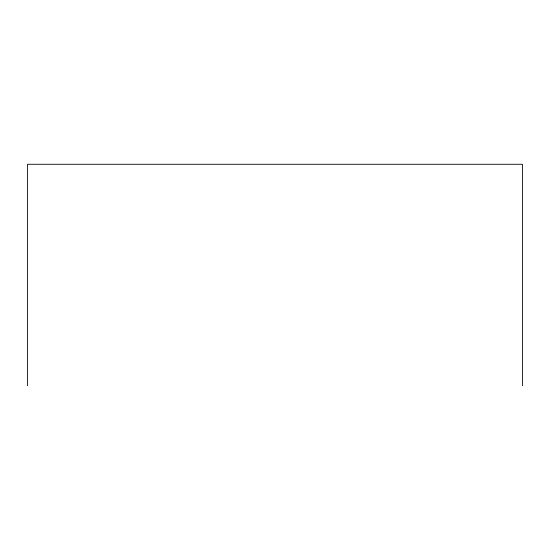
<?xml version="1.0" encoding="UTF-8"?>
<svg xmlns="http://www.w3.org/2000/svg" width="550" height="550" viewBox="0 0 550 550"><rect width="100%" height="100%" fill="white"/><g stroke="black" fill="none" stroke-linecap="round" stroke-linejoin="round"><path stroke-width="0.82" d="M522.5 385.722L522.5 164.278L27.5 164.278L27.5 385.722"/></g></svg>
